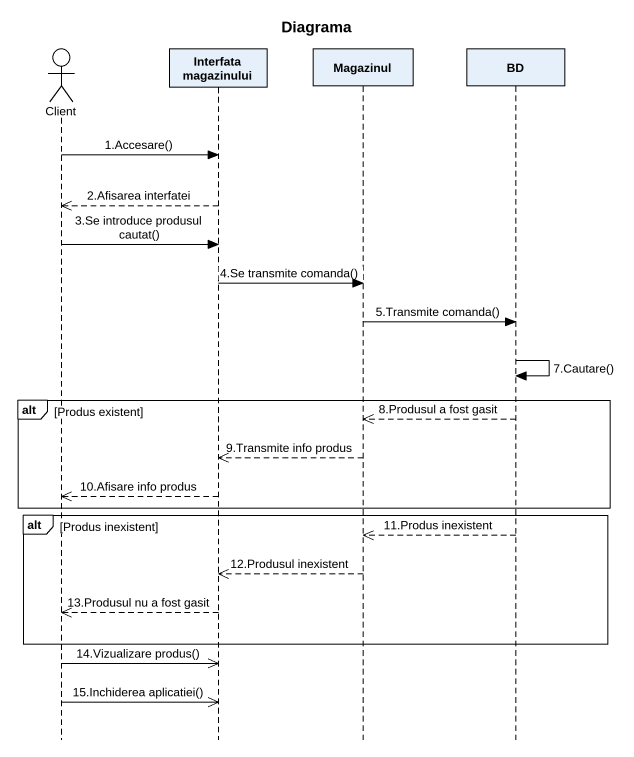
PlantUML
@startuml
title Diagrama
hide footbox
actor Client
participant "Interfata magazinului" as Interfata_magazinului
participant Magazinul
participant BD

Client -> Interfata_magazinului : 1.Accesare()
Interfata_magazinului -->> Client : 2.Afisarea interfatei
Client -> Interfata_magazinului : 3.Se introduce produsul cautat()
Interfata_magazinului -> Magazinul : 4.Se transmite comanda()
Magazinul -> BD : 5.Transmite comanda()
BD -> BD : 7.Cautare()
alt Produs existent
  BD -->> Magazinul : 8.Produsul a fost gasit
  Magazinul -->> Interfata_magazinului : 9.Transmite info produs
  Interfata_magazinului -->> Client : 10.Afisare info produs
end
alt Produs inexistent
  BD -->> Magazinul : 11.Produs inexistent
  Magazinul -->> Interfata_magazinului : 12.Produsul inexistent
  Interfata_magazinului -->> Client : 13.Produsul nu a fost gasit
end
Client ->> Interfata_magazinului : 14.Vizualizare produs()
Client ->> Interfata_magazinului : 15.Inchiderea aplicatiei()
@enduml
